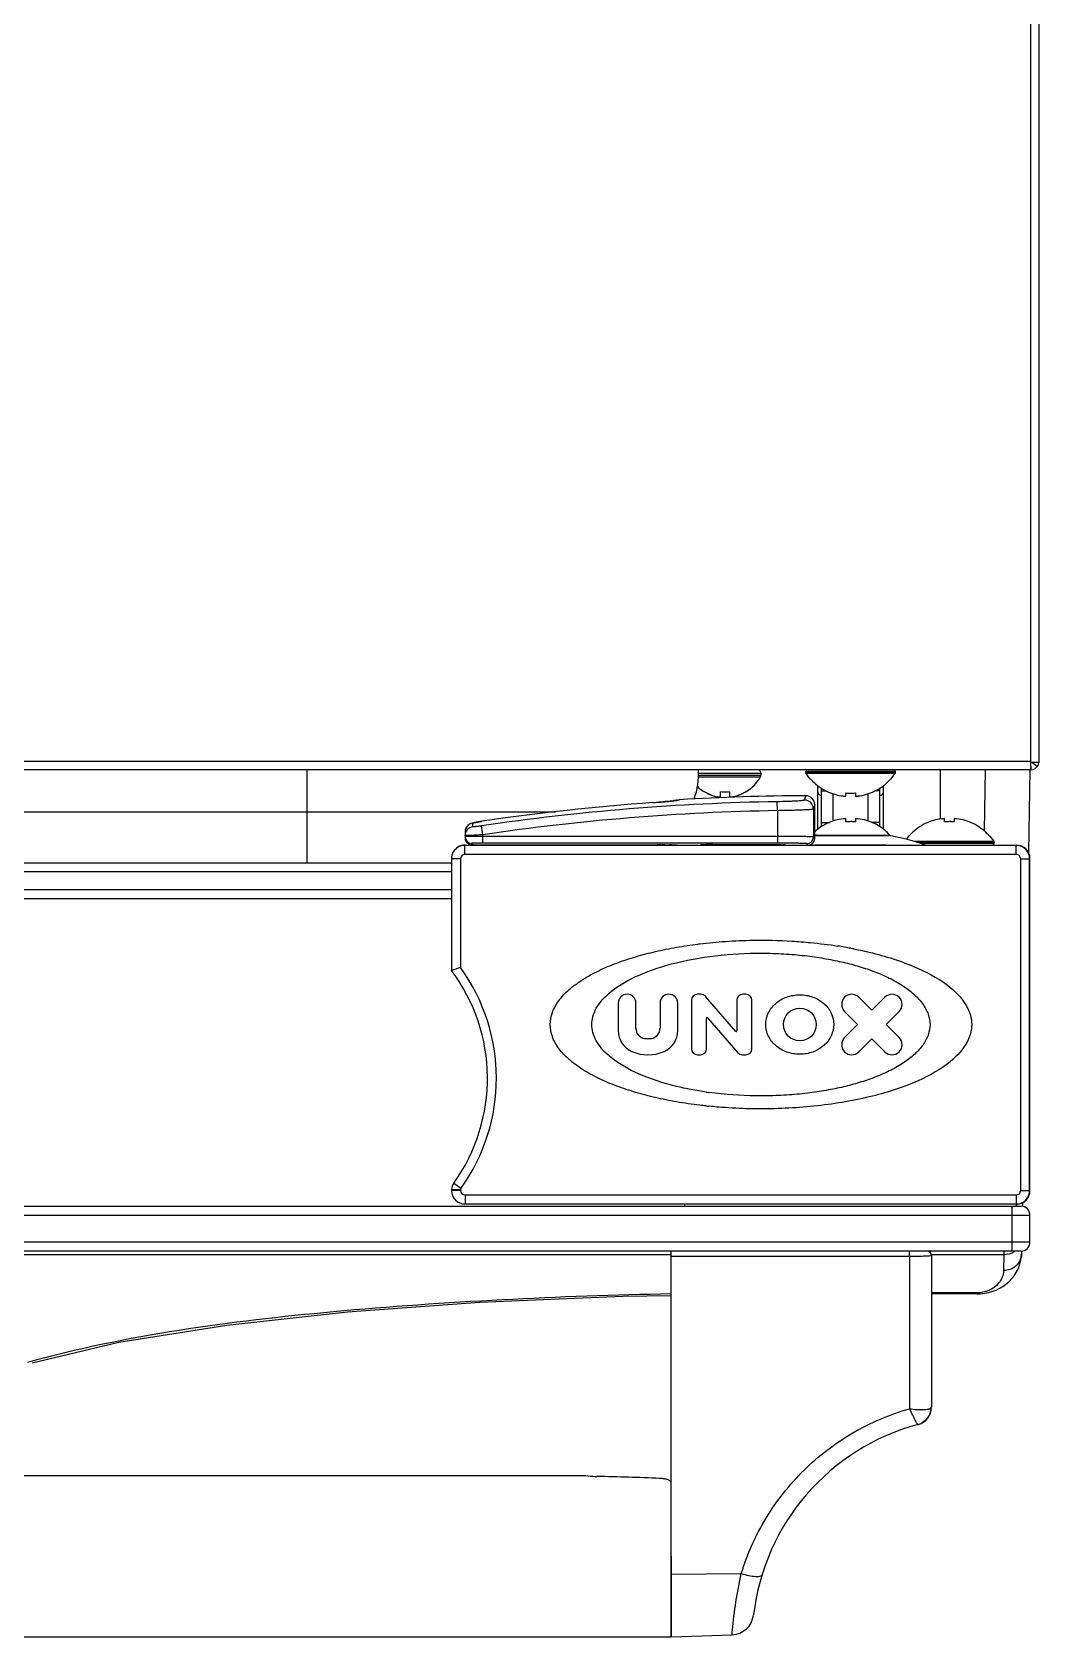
# Model space of a CAD drawing. Header units: millimetres. Extents: x 341 to 4391, y 324 to 2971.
# Drawn here: x 3190.8 to 3303.1, y 324.3 to 503.2 of the extents above; entities that cross this region are included whole.
import ezdxf

# ---------------------------------------------------------------- set-up
doc = ezdxf.new("R2010")
doc.units = ezdxf.units.MM
doc.header["$LTSCALE"] = 256.666667
doc.layers.get('0').update_dxf_attribs({"linetype": 'CONTINUOUS'})
doc.layers.add('ASSI', color=7, linetype='CONTINUOUS')
doc.layers.add('GEOM', color=7, linetype='CONTINUOUS')

msp = doc.modelspace()

# ---------------------------------------------------------------- linework, layer by layer
at = {"color": 9, "linetype": 'Continuous'}
for p, q in [((3302.16, 421.85), (3302.16, 970.05)), ((3302.16, 421.85), (2703.96, 421.85)), ((3221.43, 420.95), (3221.43, 410.55)), ((3287.06, 420.75), (3277.06, 420.75)), ((3287.06, 420.63), (3277.06, 420.63)), ((3287.02, 420.52), (3277.09, 420.52)), ((3297.06, 420.95), (3296.94, 414.14)), ((3278.41, 414.33), (3278.41, 419.16)), ((3278.81, 418.58), (3278.81, 418.88)), ((3278.81, 418.58), (3279.34, 418.58)), ((3278.81, 415.08), (3278.81, 418.58)), ((3285.3, 418.58), (3284.77, 418.58)), ((3285.31, 418.58), (3285.31, 418.88)), ((3285.31, 415.08), (3285.31, 418.58)), ((3285.71, 414.33), (3285.71, 419.16)), ((3280.11, 415.23), (3280.11, 418.26)), ((3284.01, 415.23), (3284.01, 418.26)), ((2756.96, 416.25), (3249.15, 416.25)), ((3278.81, 415.08), (3279.69, 415.08)), ((3278.81, 414.61), (3278.81, 415.08)), ((3284.51, 415.08), (3284.42, 415.08)), ((3285.31, 415.08), (3284.51, 415.08)), ((3285.31, 414.61), (3285.31, 415.08)), ((3289.09, 412.97), (3298.02, 412.97)), ((3289.43, 412.86), (3298.06, 412.86)), ((3289.79, 412.75), (3298.06, 412.75)), ((3237.54, 409.55), (2768.57, 409.55)), ((3237.54, 407.55), (2768.57, 407.55)), ((3300.06, 367.3), (3300.06, 372.3)), ((2704.06, 371.3), (3302.06, 371.3)), ((3302.06, 368.3), (2704.06, 368.3)), ((3288.64, 366.69), (3262.06, 366.69)), ((3288.64, 366.69), (3288.64, 349.73)), ((3299.14, 366.88), (3299.11, 365.12)), ((3299.15, 367.31), (3299.14, 366.88)), ((3296.12, 362.64), (3291.06, 362.64)), ((3296.12, 362.52), (3296.12, 362.64)), ((3262.06, 331.29), (3269.86, 331.35))]:
    msp.add_line(p, q, dxfattribs=at)
at = {"color": 7, "linetype": 'Continuous'}
for p, q in [((3303.06, 970.15), (3303.06, 421.75)), ((3302.06, 420.95), (2703.96, 420.95)), ((3292.06, 420.95), (3292.06, 415.55)), ((3302.06, 420.95), (3301.89, 411.72)), ((3302.16, 421.29), (3302.16, 421.85)), ((3303.06, 421.75), (3302.16, 421.75)), ((3302.16, 421.29), (3302.16, 420.95)), ((3302.87, 421.29), (3302.28, 421.75)), ((3277.56, 419.95), (3277.57, 419.95)), ((3277.56, 419.91), (3277.56, 419.95)), ((3286.54, 419.95), (3286.56, 419.95)), ((3286.56, 419.95), (3286.56, 419.91)), ((3265.76, 418.47), (3265.76, 418.5)), ((3267.56, 417.95), (3267.56, 418.5)), ((3268.56, 418.5), (3268.56, 417.95)), ((3270.36, 418.5), (3270.36, 418.47)), ((3281.51, 417.99), (3281.51, 418.36)), ((3282.61, 418.36), (3282.61, 417.99)), ((3281.51, 415.14), (3281.51, 415.51)), ((3282.61, 415.51), (3282.61, 415.14)), ((3292.51, 415.14), (3292.51, 415.51)), ((3293.61, 415.51), (3293.61, 415.14)), ((3286.56, 413.59), (3286.56, 413.57)), ((3288.56, 413.55), (3288.56, 413.59)), ((3288.57, 413.55), (3288.56, 413.55)), ((3297.56, 413.55), (3297.54, 413.55)), ((3297.56, 413.59), (3297.56, 413.55)), ((3286.06, 412.55), (3278.06, 412.55)), ((3237.54, 410.55), (2768.57, 410.55)), ((3237.54, 406.55), (2768.57, 406.55)), ((3302.06, 374.05), (3302.06, 383.53)), ((2705.06, 372.3), (3301.06, 372.3)), ((3263.56, 372.3), (3263.56, 372.55)), ((3300.56, 372.3), (3300.56, 372.55)), ((3301.21, 372.7), (3301.21, 372.3)), ((3302.06, 368.3), (3302.06, 371.3)), ((3301.06, 367.3), (2705.06, 367.3)), ((3262.06, 324.3), (3262.06, 367.3)), ((3291.06, 366.8), (3291.06, 349.9)), ((3301.12, 367.3), (3301.11, 366.97)), ((3296.12, 362.52), (3291.06, 362.52)), ((3262.06, 324.3), (3268.83, 324.53))]:
    msp.add_line(p, q, dxfattribs=at)
for points in [[(3296.12, 362.52), (3296.53, 362.54), (3297.45, 362.68), (3298.28, 362.96), (3299.03, 363.36), (3299.7, 363.89), (3300.29, 364.55), (3300.76, 365.35), (3301.04, 366.28), (3301.11, 366.97)], [(3190.78, 354.83), (3200.46, 357.14), (3212.48, 359.04), (3225.95, 360.54), (3240.72, 361.61), (3256.64, 362.27), (3262.06, 362.35)]]:
    msp.add_lwpolyline(points, dxfattribs=at)
for centre, radius, start, end in [((3257.11, 420.49), 8, 339.455, 3.2946), ((3277.26, 420.75), 0.2, 90, 180), ((3277.26, 420.63), 0.2, 180, 213.242), ((3286.86, 420.75), 0.2, 0, 90), ((3286.86, 420.63), 0.2, 326.758, 360), ((3302.16, 421.85), 0.9, 270, 353.6203), ((3268.25, 422.57), 4.8, 226.8242, 238.6273), ((3267.86, 422.57), 4.8, 301.3727, 329.6988), ((3281.86, 423.65), 5.67, 220.8174, 224.4834), ((3282.25, 423.65), 5.67, 315.5167, 319.1826), ((3268.24, 422.56), 4.75, 238.4659, 241.0313), ((3268.24, 422.55), 4.75, 241.0316, 241.9926), ((3268.24, 422.55), 4.75, 241.9926, 243.3187), ((3268.24, 422.55), 4.74, 243.3188, 244.4598), ((3268.24, 422.54), 4.74, 244.4598, 245.4278), ((3268.23, 422.54), 4.73, 245.4278, 246.6825), ((3268.23, 422.53), 4.73, 246.6826, 247.4526), ((3268.23, 422.53), 4.72, 247.4524, 248.9975), ((3268.23, 422.52), 4.72, 248.9977, 249.4819), ((3268.22, 422.51), 4.7, 249.4813, 251.5344), ((3268.22, 422.49), 4.68, 251.535, 252.6227), ((3268.21, 422.48), 4.67, 252.6228, 253.6051), ((3268.2, 422.44), 4.64, 253.6036, 255.6824), ((3267.31, 419.94), 2.01, 262.7259, 264.7415), ((3267.31, 419.92), 1.98, 264.7442, 265.3991), ((3267.31, 419.91), 1.97, 265.3984, 266.7833), ((3267.31, 419.9), 1.96, 266.7841, 267.6235), ((3267.31, 419.89), 1.96, 267.6234, 268.8455), ((3267.31, 419.89), 1.95, 268.8459, 270.9258), ((3267.31, 419.89), 1.95, 270.9261, 271.9964), ((3267.31, 419.9), 1.96, 271.9964, 273.0228), ((3267.3, 419.91), 1.97, 273.0233, 274.286), ((3267.3, 419.92), 1.98, 274.2856, 275.1372), ((3267.3, 419.94), 2.01, 275.1401, 277.2744), ((3268.06, 422.26), 3.79, 262.4006, 267.4511), ((3268.06, 422.24), 3.77, 267.455, 272.545), ((3268.05, 422.26), 3.79, 272.5489, 277.5994), ((3268.81, 419.94), 2.01, 262.7256, 264.8598), ((3268.81, 419.92), 1.98, 264.8627, 265.7144), ((3268.81, 419.91), 1.97, 265.714, 266.9766), ((3268.81, 419.9), 1.96, 266.9771, 268.0037), ((3268.81, 419.89), 1.95, 268.0037, 269.0738), ((3268.81, 419.89), 1.95, 269.0741, 270.1995), ((3268.81, 419.89), 1.95, 270.1995, 271.1541), ((3268.81, 419.89), 1.95, 271.1545, 272.3767), ((3268.81, 419.9), 1.96, 272.3765, 273.2159), ((3268.8, 419.91), 1.97, 273.2167, 274.6016), ((3268.8, 419.92), 1.98, 274.6009, 275.2558), ((3268.8, 419.94), 2.01, 275.2585, 277.2741), ((3267.91, 422.44), 4.64, 284.3176, 286.3964), ((3267.9, 422.48), 4.67, 286.3949, 287.3772), ((3267.9, 422.49), 4.68, 287.3773, 288.465), ((3267.89, 422.51), 4.7, 288.4656, 290.5187), ((3267.89, 422.52), 4.72, 290.5181, 291.0023), ((3267.88, 422.53), 4.72, 291.0025, 292.5476), ((3267.88, 422.53), 4.73, 292.5474, 293.3174), ((3267.88, 422.54), 4.73, 293.3175, 294.5722), ((3267.88, 422.54), 4.74, 294.5722, 295.5402), ((3267.87, 422.55), 4.74, 295.5402, 296.6812), ((3267.87, 422.55), 4.75, 296.6813, 298.0074), ((3267.87, 422.55), 4.75, 298.0074, 298.9684), ((3267.87, 422.56), 4.75, 298.9687, 301.5341), ((3281.98, 424.3), 6.33, 263.1837, 265.7043), ((3282.05, 424.13), 5.8, 264.5771, 266.3852), ((3282.06, 424.15), 5.82, 266.3851, 268.1919), ((3282.06, 424.16), 5.84, 268.1917, 270.0001), ((3282.06, 424.15), 5.82, 269.9972, 275.4179), ((3282.13, 424.3), 6.33, 274.2958, 276.8163), ((3281.98, 409.19), 6.33, 94.2958, 96.8163), ((3282.06, 409.34), 5.82, 89.9972, 95.4179), ((3282.06, 409.33), 5.84, 88.1917, 90.0001), ((3282.06, 409.34), 5.82, 86.3851, 88.1919), ((3282.06, 409.37), 5.8, 84.5771, 86.3852), ((3282.13, 409.19), 6.33, 83.1837, 85.7043), ((3292.98, 409.19), 6.33, 94.2958, 96.8163), ((3293.06, 409.34), 5.82, 89.9972, 95.4179), ((3293.06, 409.33), 5.84, 88.1917, 90.0001), ((3293.06, 409.34), 5.82, 86.3851, 88.1919), ((3293.06, 409.37), 5.8, 84.5771, 86.3852), ((3293.13, 409.19), 6.33, 83.1837, 85.7043), ((3282.25, 409.84), 5.67, 42.3986, 44.4835), ((3282.25, 409.85), 5.66, 41.2659, 42.3987), ((3292.86, 409.84), 5.67, 135.5167, 139.1826), ((3293.25, 409.84), 5.67, 40.8174, 44.4834), ((3248.88, 425.63), 17.7, 312.3274, 312.5026), ((3297.86, 412.75), 0.2, 270, 360), ((3297.86, 412.86), 0.2, 0, 33.242), ((3300.52, 374.05), 1.5, 281.2961, 0.0005), ((3300.56, 374.05), 1.5, 281.132, 360), ((3301.06, 371.3), 1, 0, 90), ((3290.56, 366.8), 0.5, 0, 89.9984), ((3301.06, 368.3), 1, 270, 360), ((3289.06, 349.9), 2, 285.0261, 360), ((3296.06, 323.83), 25, 105.0462, 173.3071), ((3268.74, 327.03), 2.5, 272, 353.3071)]:
    msp.add_arc(centre, radius, start, end, dxfattribs=at)
at = {"color": 9, "linetype": 'Continuous'}
for centre, radius, start, end in [((3278.81, 418.48), 0.4, 180, 270), ((3285.31, 418.48), 0.4, 270, 360), ((3299.2, 368.88), 1.98, 303.8868, 306.6258), ((3289.06, 349.84), 1.94, 285.0863, 299.7654), ((3289.07, 349.83), 1.92, 299.7854, 300.1137)]:
    msp.add_arc(centre, radius, start, end, dxfattribs=at)
at = {"color": 3, "linetype": 'Continuous'}
msp.add_arc((3289.06, 415.55), 3, 358.1896, 360, dxfattribs=at)
at = {"color": 7, "linetype": 'Continuous'}
msp.add_ellipse((3300.56, 374.05), major_axis=(1.5, 0), ratio=0.999848, start_param=-1.570796, end_param=0, dxfattribs=at)
for points, knots in [([(3302.11, 421.04), (3302.1, 421.02), (3302.09, 420.98), (3302.07, 420.95), (3302.06, 420.95)], [0, 0, 0, 0, 0.680679, 1, 1, 1, 1]), ([(3302.16, 421.29), (3302.15, 421.27), (3302.14, 421.18), (3302.12, 421.1), (3302.11, 421.04)], [0, 0, 0, 0, 0.299271, 1, 1, 1, 1]), ([(3277.82, 419.68), (3278.27, 419.22), (3279.33, 418.46), (3280.59, 418.09), (3281.23, 418.02)], [0, 0, 0, 0, 0.499968, 1, 1, 1, 1]), ([(3282.88, 418.02), (3283.52, 418.09), (3284.78, 418.46), (3285.84, 419.22), (3286.29, 419.68)], [0, 0, 0, 0, 0.500033, 1, 1, 1, 1]), ([(3281.23, 415.48), (3280.64, 415.41), (3279.49, 415.09), (3278.49, 414.44), (3278.05, 414.04)], [0, 0, 0, 0, 0.500032, 1, 1, 1, 1]), ([(3286.29, 413.81), (3285.84, 414.27), (3284.78, 415.04), (3283.52, 415.4), (3282.88, 415.48)], [0, 0, 0, 0, 0.499968, 1, 1, 1, 1]), ([(3292.23, 415.48), (3291.59, 415.4), (3290.33, 415.04), (3289.27, 414.27), (3288.82, 413.81)], [0, 0, 0, 0, 0.500033, 1, 1, 1, 1]), ([(3297.29, 413.81), (3296.84, 414.27), (3295.78, 415.04), (3294.52, 415.4), (3293.88, 415.48)], [0, 0, 0, 0, 0.499968, 1, 1, 1, 1])]:
    msp.add_open_spline(points, degree=3, knots=knots, dxfattribs=at)
at = {"color": 9, "linetype": 'Continuous'}
for points, knots in [([(3278.81, 418.58), (3278.81, 418.58), (3278.81, 418.58), (3278.81, 418.58), (3278.81, 418.58)], [0, 0, 0, 0, 0.447982, 1, 1, 1, 1]), ([(3285.3, 418.58), (3285.3, 418.58), (3285.31, 418.58), (3285.31, 418.58), (3285.31, 418.58)], [0, 0, 0, 0, 0.447982, 1, 1, 1, 1]), ([(3288.64, 366.69), (3288.64, 366.76), (3288.64, 366.9), (3288.64, 367.07), (3288.64, 367.18), (3288.64, 367.24), (3288.63, 367.27), (3288.63, 367.3), (3288.63, 367.3)], [0, 0, 0, 0, 0.363496, 0.69091, 0.820342, 0.917787, 0.978486, 1, 1, 1, 1]), ([(3291.06, 366.8), (3291.06, 366.79), (3291.04, 366.78), (3290.98, 366.77), (3290.85, 366.75), (3290.63, 366.73), (3290.34, 366.72), (3289.98, 366.71), (3289.41, 366.69), (3288.95, 366.69), (3288.64, 366.69)], [0, 0, 0, 0, 0.006411, 0.02107, 0.077182, 0.167991, 0.290639, 0.44097, 0.613661, 1, 1, 1, 1]), ([(3301.11, 366.97), (3301.1, 366.49), (3300.64, 365.48), (3299.61, 365.12), (3299.11, 365.12)], [0, 0, 0, 0, 0.489095, 1, 1, 1, 1]), ([(3299.11, 365.12), (3299.1, 364.62), (3298.54, 363.21), (3297.01, 362.64), (3296.12, 362.64)], [0, 0, 0, 0, 0.363127, 1, 1, 1, 1]), ([(3262.05, 362.53), (3249.48, 362.27), (3225.42, 361.13), (3201.36, 357.95), (3190.25, 354.88)], [0, 0, 0, 0, 0.521653, 1, 1, 1, 1]), ([(3269.86, 331.35), (3270.52, 333.51), (3272.4, 337.69), (3276.67, 343.09), (3282.17, 347.29), (3286.43, 349.1), (3288.64, 349.73)], [0, 0, 0, 0, 0.247817, 0.49717, 0.748035, 1, 1, 1, 1]), ([(3288.64, 349.73), (3288.91, 349.69), (3289.42, 349.64), (3290.12, 349.62), (3290.64, 349.66), (3290.93, 349.74), (3291.01, 349.82)], [0, 0, 0, 0, 0.341701, 0.64041, 0.86582, 1, 1, 1, 1]), ([(3289.57, 347.97), (3289.55, 347.97), (3289.51, 348.02), (3289.45, 348.1), (3289.36, 348.26), (3289.25, 348.47), (3289.12, 348.73), (3288.91, 349.15), (3288.76, 349.49), (3288.64, 349.73)], [0, 0, 0, 0, 0.022988, 0.07935, 0.168957, 0.289382, 0.437187, 0.608137, 1, 1, 1, 1]), ([(3291.01, 349.82), (3291, 349.49), (3290.81, 348.82), (3290.32, 348.33), (3290.03, 348.16)], [0, 0, 0, 0, 0.50232, 1, 1, 1, 1]), ([(3291.01, 349.82), (3291.02, 349.82), (3291.04, 349.85), (3291.06, 349.88), (3291.06, 349.9)], [0, 0, 0, 0, 0.298397, 1, 1, 1, 1]), ([(3268.83, 324.53), (3268.84, 324.7), (3269.05, 326.99), (3269.4, 329.27), (3269.86, 331.35)], [0, 0, 0, 0, 0.072399, 1, 1, 1, 1]), ([(3269.86, 331.35), (3270.14, 331.27), (3270.66, 331.14), (3271.29, 331.04), (3271.71, 331.03), (3271.94, 331.04), (3272.14, 331.1), (3272.16, 331.18)], [0, 0, 0, 0, 0.371225, 0.681867, 0.802391, 0.895372, 1, 1, 1, 1])]:
    msp.add_open_spline(points, degree=3, knots=knots, dxfattribs=at)
msp.add_open_spline([(3300.31, 367.23), (3299.97, 367.01), (3299.55, 366.88), (3299.14, 366.88)], degree=3, dxfattribs=at)
at = {"layer": 'ASSI', "color": 9, "linetype": 'Continuous'}
for p, q in [((3265.11, 420.55), (3272.06, 420.55)), ((3265.11, 420.35), (3272.06, 420.35)), ((3265.1, 420.15), (3272, 420.15)), ((3278.06, 413.61), (3286.37, 413.61))]:
    msp.add_line(p, q, dxfattribs=at)
at = {"layer": 'ASSI', "color": 7, "linetype": 'Continuous'}
for p, q in [((3272.06, 420.55), (3272.06, 420.35)), ((3277.06, 420.63), (3277.06, 420.75)), ((3277.55, 419.91), (3277.09, 420.52)), ((3286.56, 419.91), (3287.02, 420.52)), ((3287.06, 420.63), (3287.06, 420.75)), ((3278.26, 413.65), (3285.85, 413.65)), ((3286.37, 413.61), (3285.85, 413.65)), ((3297.56, 413.58), (3298.02, 412.97)), ((3298.06, 412.86), (3298.06, 412.75)), ((2753.58, 342.3), (3252.53, 342.3)), ((3262.06, 333.3), (3262.06, 324.3)), ((2744.06, 324.3), (3262.06, 324.3))]:
    msp.add_line(p, q, dxfattribs=at)
for centre, radius, start, end in [((3271.66, 420.55), 0.4, 0, 90), ((3271.66, 420.35), 0.4, 329.6988, 360), ((3268.25, 422.57), 4.8, 226.7949, 238.6273), ((3267.86, 422.57), 4.8, 301.3727, 329.6988), ((3278.26, 410.65), 3, 90, 93.8721), ((3282.06, 388.98), 25, 70.4883, 80.0581), ((3282.26, 409.85), 5.7, 40.7413, 40.9664), ((3292.86, 409.85), 5.7, 139.0336, 143.9746)]:
    msp.add_arc(centre, radius, start, end, dxfattribs=at)
at = {"layer": 'GEOM', "color": 7, "linetype": 'Continuous'}
for p, q in [((3260.4, 417.3), (3259.99, 417.27)), ((3262.95, 417.6), (3262.65, 417.53)), ((3262.95, 417.6), (3262.96, 417.6)), ((3278.06, 413.3), (3278.06, 417.05)), ((3239.87, 415), (3239.76, 414.97)), ((3239.99, 415.03), (3239.87, 415)), ((3239.06, 414), (3239.06, 413.36)), ((3239.06, 413.35), (3239.06, 413.36)), ((3237.7, 411.68), (3237.71, 411.72)), ((3239.06, 412.55), (3278.06, 412.55)), ((3239.83, 412.6), (3239.96, 412.6)), ((3240.23, 412.59), (3240.48, 412.59)), ((3240.48, 412.59), (3240.78, 412.59)), ((3240.78, 412.59), (3260.06, 412.59)), ((3262.76, 412.55), (3262.69, 412.55)), ((3286.06, 412.55), (3300.56, 412.55)), ((3237.54, 411.01), (3237.54, 398.57)), ((3302.06, 383.53), (3302.06, 411.05)), ((3265.36, 395.92), (3264.97, 395.92)), ((3269.26, 391.79), (3265.87, 395.69)), ((3270.37, 395.92), (3270.03, 395.92)), ((3284.39, 394.18), (3282.97, 395.59)), ((3285.88, 395.59), (3284.47, 394.18)), ((3256.14, 394.94), (3256.14, 391.87)), ((3258.11, 392.11), (3258.11, 394.94)), ((3260.81, 394.94), (3260.81, 392.11)), ((3262.78, 391.87), (3262.78, 394.94)), ((3264.3, 395.25), (3264.3, 389.85)), ((3269.36, 395.25), (3269.36, 391.83)), ((3271.04, 389.85), (3271.04, 395.25)), ((3281.38, 394), (3282.8, 392.59)), ((3286.06, 392.59), (3287.47, 394)), ((3265.98, 389.85), (3265.98, 393.27)), ((3266.08, 393.3), (3269.47, 389.41)), ((3282.8, 392.51), (3281.38, 391.09)), ((3287.47, 391.09), (3286.06, 392.51)), ((3282.97, 389.5), (3284.39, 390.92)), ((3284.47, 390.92), (3285.88, 389.5)), ((3264.97, 389.17), (3265.31, 389.17)), ((3269.98, 389.17), (3270.37, 389.17)), ((3237.56, 374.14), (3237.56, 374.05)), ((3239.06, 372.55), (3300.56, 372.55)), ((3252.52, 342.3), (3252.53, 342.3)), ((3252.53, 342.3), (3252.52, 342.3))]:
    msp.add_line(p, q, dxfattribs=at)
at = {"layer": 'GEOM', "color": 9, "linetype": 'Continuous'}
for p, q in [((3259.99, 417.27), (3259.99, 417.27)), ((3273.9, 416.38), (3273.88, 417.38)), ((3277.05, 418.05), (3276.89, 417.57)), ((3278.06, 417.05), (3277.9, 416.57)), ((3239.91, 414.59), (3239.91, 414.99)), ((3240.91, 415.19), (3240.91, 415.19)), ((3273.9, 416.38), (3273.9, 412.76)), ((3277.9, 416.57), (3277.9, 413.46)), ((3241.06, 413.7), (3240.91, 414.69)), ((3241.06, 412.76), (3241.06, 413.7)), ((3273.9, 413.51), (3241.06, 413.51)), ((3278.06, 413.3), (3277.9, 413.46)), ((3239.04, 412.51), (3239.06, 412.55)), ((3300.52, 412.51), (3239.04, 412.51)), ((3239.04, 411.51), (3239.04, 412.51)), ((3300.52, 411.51), (3239.04, 411.51)), ((3239.81, 412.74), (3239.81, 412.61)), ((3273.9, 412.76), (3241.06, 412.76)), ((3260.06, 412.59), (3260.33, 412.59)), ((3260.33, 412.59), (3260.49, 412.59)), ((3260.89, 412.59), (3261, 412.58)), ((3261.34, 412.58), (3261.46, 412.58)), ((3261.46, 412.58), (3261.6, 412.58)), ((3261.6, 412.58), (3261.63, 412.58)), ((3261.63, 412.58), (3261.76, 412.58)), ((3261.76, 412.58), (3261.86, 412.58)), ((3262.11, 412.57), (3262.14, 412.57)), ((3265.35, 412.59), (3265.31, 412.55)), ((3266.64, 412.6), (3273.47, 412.6)), ((3266.64, 412.55), (3266.64, 412.6)), ((3273.47, 412.55), (3273.47, 412.6)), ((3274.81, 412.55), (3274.76, 412.59)), ((3277.31, 412.55), (3277.15, 412.71)), ((3300.56, 412.55), (3300.52, 412.51)), ((3300.52, 411.51), (3300.52, 412.51)), ((3238.54, 411.01), (3237.54, 411.01)), ((3238.54, 411.01), (3238.54, 398.9)), ((3301.02, 411.01), (3302.02, 411.01)), ((3301.02, 374.05), (3301.02, 411.01)), ((3302.06, 411.05), (3302.02, 411.01)), ((3302.02, 374.05), (3302.02, 411.01)), ((3238.56, 374.14), (3237.56, 374.14)), ((3238.56, 374.05), (3237.56, 374.05)), ((3238.6, 374.28), (3237.79, 374.87)), ((3238.56, 374.14), (3238.56, 374.05)), ((3301.02, 374.05), (3302.06, 374.05)), ((3239.06, 373.55), (3300.52, 373.55)), ((3239.06, 373.55), (3239.06, 372.55)), ((3300.52, 373.55), (3300.52, 372.55)), ((3262.06, 366.88), (2947.55, 366.88)), ((3299.14, 366.88), (3291.06, 366.88))]:
    msp.add_line(p, q, dxfattribs=at)
at = {"layer": 'GEOM', "color": 7, "linetype": 'Continuous'}
for points in [[(3262.71, 417.55), (3262.71, 417.55), (3262.68, 417.55), (3262.63, 417.54), (3262.56, 417.52), (3262.47, 417.51), (3262.36, 417.5), (3262.24, 417.48), (3262.09, 417.46), (3261.93, 417.44), (3261.76, 417.42), (3261.57, 417.41), (3261.36, 417.39), (3261.14, 417.37), (3260.91, 417.35), (3260.66, 417.33), (3260.4, 417.3)], [(3239.76, 414.97), (3239.64, 414.92), (3239.51, 414.84), (3239.38, 414.75), (3239.27, 414.62), (3239.17, 414.46), (3239.09, 414.28), (3239.06, 414.07), (3239.06, 414)], [(3240.91, 415.19), (3240.72, 415.17), (3240.49, 415.13), (3240.3, 415.09), (3240.13, 415.06), (3239.99, 415.03)], [(3239.06, 413.35), (3239.06, 413.32), (3239.08, 413.18), (3239.12, 413.05), (3239.19, 412.93), (3239.27, 412.83), (3239.36, 412.75), (3239.46, 412.69), (3239.56, 412.65), (3239.65, 412.62), (3239.73, 412.61), (3239.78, 412.61), (3239.83, 412.6)], [(3237.64, 411.55), (3237.56, 411.24), (3237.54, 411.01)], [(3239.96, 412.6), (3240.03, 412.6), (3240.23, 412.59)], [(3260.06, 412.59), (3260.47, 412.59), (3260.97, 412.58), (3261.41, 412.58)], [(3261.41, 412.58), (3261.8, 412.58), (3262.11, 412.57), (3262.36, 412.57), (3262.55, 412.56), (3262.66, 412.55), (3262.69, 412.55)]]:
    msp.add_lwpolyline(points, dxfattribs=at)
msp.add_circle((3276.39, 392.55), 1.83, dxfattribs=at)
at = {"layer": 'GEOM', "color": 9, "linetype": 'Continuous'}
for centre, radius, start, end in [((3278.06, 163.05), 254.37, 90.9402, 98.397), ((3278.06, 163.05), 254.87, 94.0654, 98.3804), ((3261.62, 424.01), 6.56, 278.8246, 279.0672), ((3261.75, 423.15), 5.69, 279.063, 279.4902), ((3276.9, 416.57), 1, 0.1049, 90.2258), ((3240.06, 414), 1, 98.5758, 146.0347), ((3278.06, 163.05), 253.37, 90.9402, 98.397), ((3240.05, 413.6), 0.999, 98.5692, 179.9632), ((3240.06, 414), 1, 163.8126, 179.9515), ((3239.81, 413.49), 0.75, 180.0108, 269.9979), ((3240.06, 414), 1, 148.807, 163.742), ((3240.05, 414), 0.994, 146.0297, 148.7811), ((3277.15, 413.46), 0.75, 270.0275, 359.9725), ((3239.04, 411.01), 0.5, 90.0051, 180.0014), ((3260.09, 267.24), 145.35, 89.6837, 89.8411), ((3260.6, 411.09), 1.5, 76.8451, 81.4984), ((3260.24, 292.92), 119.66, 89.4744, 89.6367), ((3260.98, 354.07), 58.52, 88.886, 89.1402), ((3260.75, 412.47), 1.54, 2.9241, 3.6395), ((3265.35, 411.59), 1.01, 73.9505, 89.969), ((3274.76, 411.59), 1.01, 90.0315, 106.0593), ((3300.52, 411.01), 1.5, 0.0128, 89.9872), ((3300.52, 411.01), 0.5, 359.9964, 90.0036), ((3221.56, 386.55), 21, 324.2687, 36.0314), ((3238.81, 374.14), 0.25, 144.2687, 180), ((3239.06, 374.05), 0.5, 180, 270), ((3300.52, 374.05), 0.5, 269.9957, 359.9956)]:
    msp.add_arc(centre, radius, start, end, dxfattribs=at)
at = {"layer": 'GEOM', "color": 7, "linetype": 'Continuous'}
for centre, radius, start, end in [((3278.06, 163.05), 254.87, 94.0654, 98.3804), ((3278.06, 163.05), 255, 90.2254, 93.3927), ((3277.06, 417.05), 1, 359.9969, 90.2204), ((3239.81, 413.36), 0.75, 180.7743, 269.9979), ((3277.31, 413.3), 0.75, 270.0029, 359.9971), ((3239.04, 411.01), 1.5, 153.4337, 158.9538), ((3239.04, 411.01), 1.5, 149.7466, 153.4338), ((3239.04, 411.01), 1.5, 145.0197, 149.7466), ((3239.04, 411.01), 1.5, 89.9947, 145.0173), ((3260.6, 411.09), 1.51, 75.6368, 81.4316), ((3266.74, 338.22), 74.38, 90.0733, 91.0681), ((3300.56, 411.05), 1.5, 359.9968, 90.0032), ((3273.37, 354.93), 46.93, 79.2897, 81.0954), ((3278.6, 275.68), 129.57, 108.0105, 108.4761), ((3221.56, 386.55), 20, 324.2687, 36.953), ((3257.13, 394.94), 0.984, 0, 180), ((3261.79, 394.94), 0.984, 0, 180), ((3264.97, 395.25), 0.675, 90, 180), ((3265.36, 395.25), 0.675, 41, 90), ((3270.03, 395.25), 0.675, 90, 180), ((3270.37, 395.25), 0.675, 0, 90), ((3282.18, 394.8), 1.12, 45, 225), ((3286.68, 394.8), 1.12, 315, 135), ((3284.43, 394.22), 0.0562, 225, 315), ((3258.67, 391.87), 2.53, 180, 246.4218), ((3259.23, 392.11), 1.12, 180, 262.3377), ((3259.68, 392.11), 1.12, 277.6623, 360), ((3260.25, 391.87), 2.53, 293.5782, 360), ((3266.04, 393.27), 0.0562, 41, 180), ((3269.3, 391.83), 0.0562, 221, 360), ((3282.76, 392.55), 0.0562, 315, 45), ((3286.1, 392.55), 0.0562, 135, 225), ((3259.46, 393.79), 2.81, 262.3377, 277.6623), ((3282.18, 390.3), 1.12, 135, 315), ((3284.43, 390.88), 0.0562, 45, 135), ((3286.68, 390.3), 1.12, 225, 45), ((3259.46, 393.67), 4.5, 246.4218, 293.5782), ((3264.97, 389.85), 0.675, 180, 270), ((3265.31, 389.85), 0.675, 270, 360), ((3269.98, 389.85), 0.675, 221, 270), ((3270.37, 389.85), 0.675, 270, 360), ((3271.51, 423.6), 38.97, 261.8034, 262.2429), ((3271.73, 437.18), 54.02, 263.8591, 264.176), ((3238.81, 374.14), 1.25, 144.2687, 180), ((3239.06, 374.05), 1.5, 180, 270), ((3300.52, 374.05), 1.51, 270.0151, 280.6683), ((3300.52, 374.04), 1.49, 280.6783, 281.288), ((3253.99, 351.34), 9.16, 260.8143, 267.4365), ((3253.97, 351.1), 8.92, 267.4616, 268.6982)]:
    msp.add_arc(centre, radius, start, end, dxfattribs=at)
for centre, major_axis, ratio, start_param, end_param in [((3239.06, 411.05), (0.67, 1.34), 0.99981, 0.463541, 1.570898), ((3243.56, 333.3), (64.04, 0), 0.140541, 1.298727, 1.410568)]:
    msp.add_ellipse(centre, major_axis=major_axis, ratio=ratio, start_param=start_param, end_param=end_param, dxfattribs=at)
at = {"layer": 'GEOM', "color": 9, "linetype": 'Continuous'}
for points, knots in [([(3259.99, 417.27), (3260.5, 417.31), (3261.38, 417.38), (3262.26, 417.47), (3262.62, 417.53)], [0, 0, 0, 0, 0.579312, 1, 1, 1, 1]), ([(3262.69, 417.54), (3262.72, 417.54), (3262.81, 417.56), (3262.91, 417.58), (3262.96, 417.6)], [0, 0, 0, 0, 0.337471, 1, 1, 1, 1]), ([(3276.89, 417.57), (3276.89, 417.56), (3276.86, 417.55), (3276.82, 417.53), (3276.74, 417.52), (3276.59, 417.5), (3276.34, 417.47), (3275.96, 417.45), (3275.52, 417.43), (3274.81, 417.4), (3274.26, 417.39), (3273.88, 417.38)], [0, 0, 0, 0, 0.008158, 0.024672, 0.050088, 0.084302, 0.177954, 0.302274, 0.45262, 0.623359, 1, 1, 1, 1]), ([(3239.91, 414.99), (3239.91, 415), (3239.94, 415.01), (3239.99, 415.03), (3240.09, 415.05), (3240.21, 415.07), (3240.36, 415.1), (3240.6, 415.14), (3240.78, 415.17), (3240.91, 415.19)], [0, 0, 0, 0, 0.023133, 0.082387, 0.176287, 0.301099, 0.451932, 0.622998, 1, 1, 1, 1]), ([(3277.9, 416.57), (3277.89, 416.56), (3277.86, 416.55), (3277.8, 416.54), (3277.7, 416.52), (3277.49, 416.5), (3277.16, 416.48), (3276.67, 416.45), (3276.07, 416.43), (3275.39, 416.41), (3274.66, 416.39), (3274.16, 416.39), (3273.9, 416.38)], [0, 0, 0, 0, 0.007434, 0.023588, 0.048758, 0.082787, 0.176209, 0.300482, 0.450993, 0.622117, 0.807439, 1, 1, 1, 1]), ([(3241.06, 413.7), (3240.8, 413.68), (3240.43, 413.66), (3239.96, 413.63), (3239.66, 413.61), (3239.41, 413.6), (3239.25, 413.6), (3239.15, 413.6), (3239.1, 413.6), (3239.07, 413.6), (3239.06, 413.6), (3239.06, 413.6)], [0, 0, 0, 0, 0.38229, 0.555071, 0.706587, 0.830946, 0.92334, 0.956386, 0.980231, 0.994689, 1, 1, 1, 1]), ([(3241.06, 413.51), (3240.8, 413.51), (3240.43, 413.51), (3239.96, 413.51), (3239.66, 413.51), (3239.44, 413.5), (3239.3, 413.5), (3239.21, 413.5), (3239.15, 413.5), (3239.1, 413.5), (3239.08, 413.49), (3239.06, 413.49), (3239.06, 413.49)], [0, 0, 0, 0, 0.382614, 0.555448, 0.706958, 0.831298, 0.881747, 0.923705, 0.956771, 0.980633, 0.995059, 1, 1, 1, 1]), ([(3240.91, 414.69), (3240.78, 414.67), (3240.6, 414.64), (3240.36, 414.62), (3240.21, 414.6), (3240.09, 414.59), (3239.99, 414.58), (3239.94, 414.58), (3239.91, 414.59), (3239.91, 414.59)], [0, 0, 0, 0, 0.380794, 0.553351, 0.704997, 0.829661, 0.92233, 0.979392, 1, 1, 1, 1]), ([(3277.9, 413.46), (3277.89, 413.46), (3277.86, 413.46), (3277.8, 413.47), (3277.7, 413.47), (3277.56, 413.48), (3277.39, 413.48), (3277.1, 413.49), (3276.67, 413.5), (3276.07, 413.5), (3275.39, 413.51), (3274.66, 413.51), (3274.15, 413.51), (3273.9, 413.51)], [0, 0, 0, 0, 0.006544, 0.022344, 0.047336, 0.081283, 0.123882, 0.174721, 0.299163, 0.449941, 0.621391, 0.807071, 1, 1, 1, 1]), ([(3241.06, 412.76), (3240.9, 412.76), (3240.66, 412.76), (3240.37, 412.76), (3240.18, 412.76), (3240.03, 412.75), (3239.92, 412.75), (3239.86, 412.75), (3239.83, 412.75), (3239.82, 412.74), (3239.81, 412.74), (3239.81, 412.74)], [0, 0, 0, 0, 0.382491, 0.555272, 0.706738, 0.831043, 0.92344, 0.956519, 0.980406, 0.994882, 1, 1, 1, 1]), ([(3239.81, 412.61), (3239.81, 412.61), (3239.82, 412.61), (3239.83, 412.6), (3239.86, 412.6), (3239.92, 412.6), (3240.03, 412.6), (3240.18, 412.59), (3240.37, 412.59), (3240.66, 412.59), (3240.9, 412.59), (3241.06, 412.59)], [0, 0, 0, 0, 0.005119, 0.019594, 0.043479, 0.076557, 0.168956, 0.293263, 0.444729, 0.617511, 1, 1, 1, 1]), ([(3262.14, 412.57), (3262.21, 412.57), (3262.42, 412.56), (3262.63, 412.56), (3262.76, 412.55)], [0, 0, 0, 0, 0.353185, 1, 1, 1, 1]), ([(3277.15, 412.71), (3277.14, 412.71), (3277.11, 412.71), (3277.07, 412.72), (3276.98, 412.72), (3276.82, 412.73), (3276.55, 412.74), (3276.15, 412.75), (3275.66, 412.75), (3274.9, 412.76), (3274.31, 412.76), (3273.9, 412.76)], [0, 0, 0, 0, 0.006622, 0.022452, 0.047461, 0.081416, 0.174853, 0.299281, 0.450035, 0.621457, 1, 1, 1, 1])]:
    msp.add_open_spline(points, degree=3, knots=knots, dxfattribs=at)
at = {"layer": 'GEOM', "color": 7, "linetype": 'Continuous'}
msp.add_open_spline([(3237.64, 411.55), (3237.57, 411.38), (3237.54, 411.2), (3237.54, 411.01)], degree=3, dxfattribs=at)
at = {"layer": 'GEOM', "color": 9, "linetype": 'Continuous'}
for points in [[(3265.35, 412.59), (3265.5, 412.59), (3265.65, 412.58), (3265.79, 412.55)], [(3274.32, 412.55), (3274.46, 412.58), (3274.61, 412.59), (3274.76, 412.59)]]:
    msp.add_open_spline(points, degree=3, dxfattribs=at)
at = {"layer": 'GEOM', "color": 7, "linetype": 'Continuous'}
for points, knots in [([(3273.47, 412.6), (3273.6, 412.6), (3274.03, 412.6), (3274.46, 412.6), (3274.76, 412.59)], [0, 0, 0, 0, 0.290197, 1, 1, 1, 1]), ([(3248.56, 392.55), (3248.56, 393.01), (3248.74, 393.96), (3249.5, 395.3), (3250.68, 396.52), (3252.2, 397.63), (3253.99, 398.6), (3255.99, 399.44), (3257.75, 400.02), (3259.2, 400.42), (3260.31, 400.7), (3261.46, 400.94), (3263.03, 401.24), (3264.23, 401.42), (3265.02, 401.52)], [0, 0, 0, 0, 0.068683, 0.143337, 0.227485, 0.321709, 0.424613, 0.533781, 0.646463, 0.703294, 0.760039, 0.818239, 0.879606, 1, 1, 1, 1]), ([(3265.02, 401.52), (3265.1, 401.53), (3266.12, 401.65), (3268.16, 401.84), (3271.59, 401.99), (3274.07, 401.93), (3275.52, 401.85)], [0, 0, 0, 0, 0.021965, 0.2942, 0.584416, 1, 1, 1, 1]), ([(3275.52, 401.85), (3276.21, 401.8), (3277.92, 401.67), (3279.62, 401.46), (3280.63, 401.3)], [0, 0, 0, 0, 0.399619, 1, 1, 1, 1]), ([(3282.09, 401.05), (3282.67, 400.94), (3285.04, 400.44), (3288.76, 399.32), (3292.6, 397.34), (3294.72, 395.29), (3295.45, 393.65), (3295.56, 392.9), (3295.56, 392.55)], [0, 0, 0, 0, 0.103475, 0.430675, 0.685486, 0.8669, 0.937435, 1, 1, 1, 1]), ([(3253.2, 392.55), (3253.2, 392.85), (3253.29, 393.48), (3253.87, 394.85), (3255.55, 396.58), (3258.64, 398.28), (3262.8, 399.6), (3267.65, 400.38), (3271.88, 400.56), (3275.18, 400.41), (3277.46, 400.19), (3279.23, 399.91), (3280.55, 399.65), (3281.47, 399.44), (3282.37, 399.21), (3283.53, 398.87), (3284.95, 398.38), (3286.55, 397.67), (3287.99, 396.84), (3289.21, 395.9), (3290.15, 394.87), (3290.76, 393.74), (3290.91, 392.94), (3290.91, 392.55)], [0, 0, 0, 0, 0.020408, 0.043254, 0.101075, 0.180999, 0.282803, 0.398594, 0.516256, 0.572147, 0.624595, 0.672914, 0.6954, 0.716739, 0.737559, 0.758427, 0.799868, 0.840135, 0.878261, 0.913403, 0.94509, 0.97355, 1, 1, 1, 1]), ([(3272.59, 392.55), (3272.59, 392.98), (3272.8, 393.88), (3273.66, 394.98), (3274.92, 395.7), (3276.39, 395.95), (3277.85, 395.7), (3279.11, 394.98), (3279.97, 393.88), (3280.18, 392.98), (3280.18, 392.55)], [0, 0, 0, 0, 0.117152, 0.239047, 0.367351, 0.5, 0.632649, 0.760953, 0.882848, 1, 1, 1, 1]), ([(3265.95, 383.47), (3265.72, 383.5), (3264.61, 383.62), (3263.11, 383.84), (3261.46, 384.15), (3260.31, 384.4), (3259.2, 384.67), (3257.75, 385.07), (3255.99, 385.66), (3253.99, 386.5), (3252.2, 387.47), (3250.68, 388.58), (3249.5, 389.8), (3248.74, 391.13), (3248.56, 392.09), (3248.56, 392.55)], [0, 0, 0, 0, 0.033682, 0.159739, 0.21836, 0.273957, 0.328165, 0.382453, 0.490095, 0.59438, 0.692681, 0.782691, 0.863075, 0.934389, 1, 1, 1, 1]), ([(3265.95, 385.02), (3264.84, 385.18), (3262.26, 385.67), (3258.64, 386.82), (3255.55, 388.51), (3253.87, 390.24), (3253.29, 391.62), (3253.2, 392.25), (3253.2, 392.55)], [0, 0, 0, 0, 0.214505, 0.497268, 0.71926, 0.879859, 0.943317, 1, 1, 1, 1]), ([(3295.56, 392.55), (3295.56, 392.19), (3295.45, 391.44), (3294.72, 389.81), (3292.6, 387.76), (3288.76, 385.77), (3283.58, 384.21), (3277.55, 383.29), (3272.27, 383.08), (3268.5, 383.24), (3266.87, 383.38), (3266.25, 383.44)], [0, 0, 0, 0, 0.032239, 0.068586, 0.162068, 0.293372, 0.461977, 0.654451, 0.850288, 0.943313, 1, 1, 1, 1]), ([(3290.91, 392.55), (3290.91, 392.16), (3290.76, 391.36), (3290.15, 390.23), (3289.21, 389.19), (3287.99, 388.25), (3286.55, 387.43), (3284.95, 386.72), (3283.53, 386.23), (3282.37, 385.88), (3281.47, 385.65), (3280.55, 385.44), (3279.23, 385.18), (3277.46, 384.91), (3275.18, 384.68), (3271.88, 384.54), (3268.88, 384.66), (3266.71, 384.92), (3266.25, 384.98)], [0, 0, 0, 0, 0.041776, 0.086726, 0.136772, 0.192276, 0.252491, 0.316089, 0.381542, 0.414501, 0.447384, 0.481087, 0.516602, 0.592917, 0.675754, 0.764028, 0.949863, 1, 1, 1, 1]), ([(3280.18, 392.55), (3280.18, 392.11), (3279.97, 391.22), (3279.11, 390.12), (3277.85, 389.4), (3276.39, 389.15), (3274.92, 389.4), (3273.66, 390.12), (3272.8, 391.22), (3272.59, 392.11), (3272.59, 392.55)], [0, 0, 0, 0, 0.117152, 0.239047, 0.367351, 0.5, 0.632649, 0.760953, 0.882848, 1, 1, 1, 1]), ([(3262.06, 341.41), (3262.06, 341.49), (3261.97, 341.67), (3261.67, 341.83), (3261.26, 341.93), (3260.94, 341.96), (3260.76, 341.97)], [0, 0, 0, 0, 0.158192, 0.365555, 0.652009, 1, 1, 1, 1])]:
    msp.add_open_spline(points, degree=3, knots=knots, dxfattribs=at)

doc.saveas('drawing.dxf')
